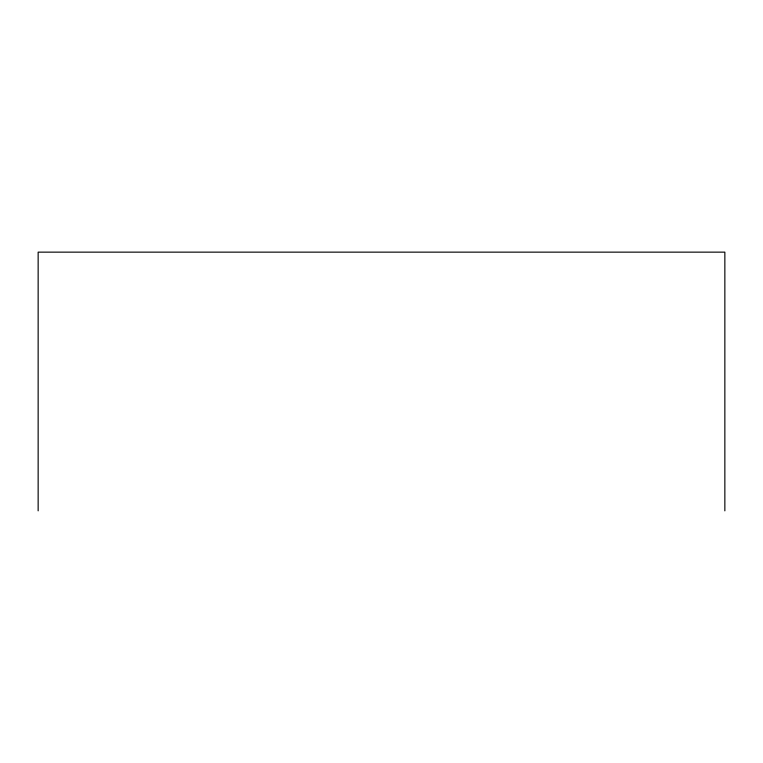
<?xml version="1.0" encoding="UTF-8"?>
<svg xmlns="http://www.w3.org/2000/svg" width="763" height="763" viewBox="0 0 763 763"><rect width="100%" height="100%" fill="white"/><g stroke="black" fill="none" stroke-linecap="round" stroke-linejoin="round"><path stroke-width="1.14" d="M724.85 510.857L724.85 252.143L38.15 252.143L38.15 510.857"/></g></svg>
